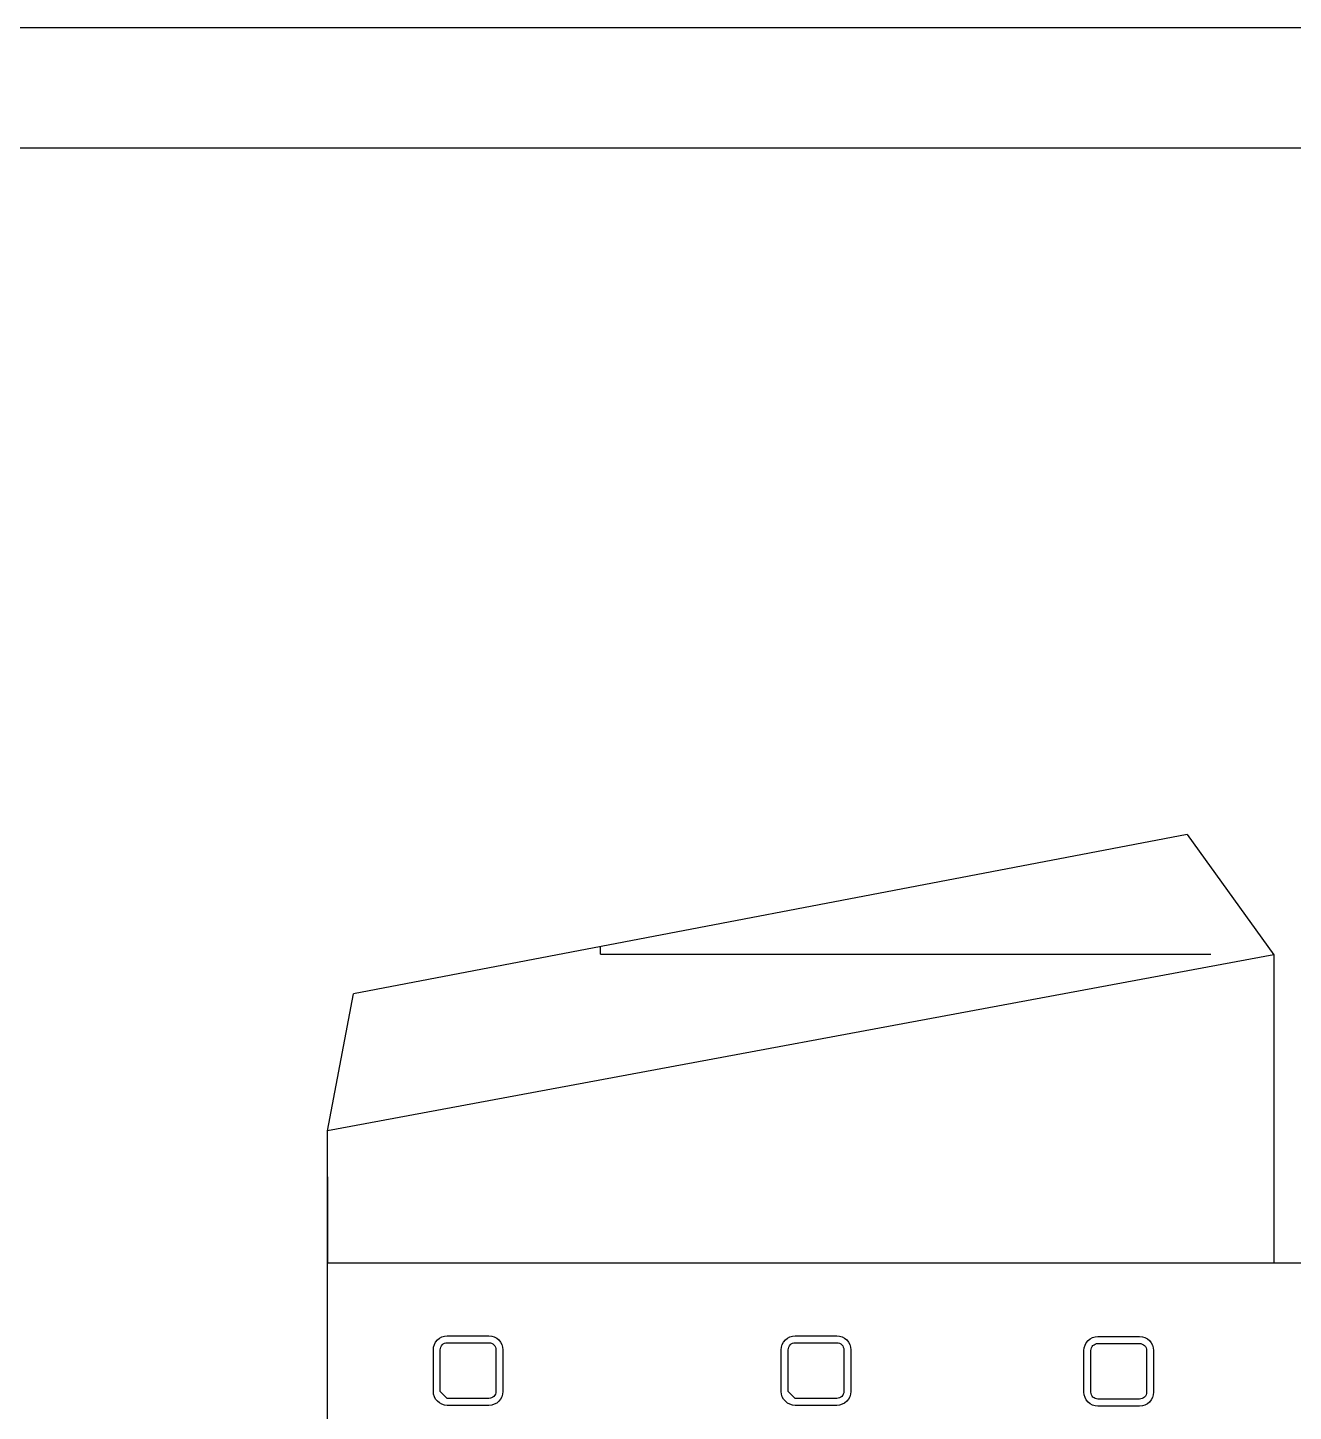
# Model space of a CAD drawing. Header units: millimetres. Extents: x 2592 to 2762, y 1632 to 1753.
# Drawn here: x 2608 to 2618.53, y 1741.2 to 1752.72 of the extents above; entities that cross this region are included whole.
import ezdxf

# ---------------------------------------------------------------- set-up
doc = ezdxf.new("R2010")
doc.units = ezdxf.units.MM
for name, color, linetype in [('-1', 7, 'Continuous'), ('14', 7, 'Continuous'), ('garis tebal', 7, 'Continuous'), ('Layer3', 7, 'Continuous')]:
    doc.layers.add(name, color=color, linetype=linetype)

msp = doc.modelspace()

# ---------------------------------------------------------------- hatches: boundary and pattern name
at = {"layer": '14', "transparency": 33554676}
h = msp.add_hatch(dxfattribs=at)
h.set_pattern_fill('ANGLE', color=250)
h.set_pattern_definition([(0, (-139.3266, 948.71), (0, 6.985), [5.08, -1.905]), (90, (-139.3266, 948.71), (-6.985, 4e-16), [5.08, -1.905])])
h.paths.add_polyline_path([(2617.651, 1746), (2610.711, 1744.674), (2610.496, 1743.533), (2618.372, 1745)])

# ---------------------------------------------------------------- linework, layer by layer
at = {"layer": '-1', "color": 7}
for points in [[(2761.939, 1631.918), (2591.739, 1631.918), (2591.739, 1752.718), (2761.939, 1752.718)], [(2760.939, 1632.918), (2592.739, 1632.918), (2592.739, 1751.718), (2760.939, 1751.718)]]:
    msp.add_lwpolyline(points, close=True, dxfattribs=at)
for p, q in [((2617.651, 1746), (2610.711, 1744.674)), ((2617.651, 1746), (2618.372, 1745)), ((2618.372, 1745), (2610.496, 1743.533)), ((2610.496, 1743.533), (2610.711, 1744.674))]:
    msp.add_line(p, q)
at = {"layer": 'garis tebal'}
for points in [[(2611.839, 1741.248), (2611.491, 1741.248, -0.414214), (2611.376, 1741.364), (2611.376, 1741.711, -0.414214), (2611.491, 1741.827), (2611.839, 1741.827, -0.414214), (2611.955, 1741.711), (2611.955, 1741.364, -0.414214)], [(2611.839, 1741.306), (2611.491, 1741.306), (2611.433, 1741.364), (2611.433, 1741.711, -0.414214), (2611.491, 1741.769), (2611.839, 1741.769, -0.414214), (2611.897, 1741.711), (2611.897, 1741.364, -0.414214)], [(2614.735, 1741.248), (2614.388, 1741.248, -0.414214), (2614.272, 1741.364), (2614.272, 1741.711, -0.414214), (2614.388, 1741.827), (2614.735, 1741.827, -0.414214), (2614.851, 1741.711), (2614.851, 1741.364, -0.414214)], [(2614.735, 1741.306), (2614.388, 1741.306), (2614.33, 1741.364), (2614.33, 1741.711, -0.414214), (2614.388, 1741.769), (2614.735, 1741.769, -0.414214), (2614.793, 1741.711), (2614.793, 1741.364, -0.414214)], [(2617.255, 1741.242), (2616.908, 1741.242, -0.414214), (2616.792, 1741.358), (2616.792, 1741.705, -0.414214), (2616.908, 1741.821), (2617.255, 1741.821, -0.414214), (2617.371, 1741.705), (2617.371, 1741.358, -0.414214)], [(2617.255, 1741.3), (2616.908, 1741.3, -0.414214), (2616.85, 1741.358), (2616.85, 1741.705, -0.414214), (2616.908, 1741.763), (2617.255, 1741.763, -0.414214), (2617.313, 1741.705), (2617.313, 1741.358, -0.414214)]]:
    msp.add_lwpolyline(points, format="xyb", close=True, dxfattribs=at)
at = {"layer": 'Layer3'}
for p, q in [((2618.372, 1745), (2618.372, 1742.433)), ((2610.496, 1742.433), (2610.496, 1743.533)), ((2610.496, 1743.151), (2610.496, 1742.433))]:
    msp.add_line(p, q, dxfattribs=at)
at = {"layer": 'Layer3', "color": 0}
for p in [(2610.496, 1740.265), (2625.668, 1742.433)]:
    msp.add_line(p, (2610.496, 1742.433), dxfattribs=at)

doc.saveas('drawing.dxf')
